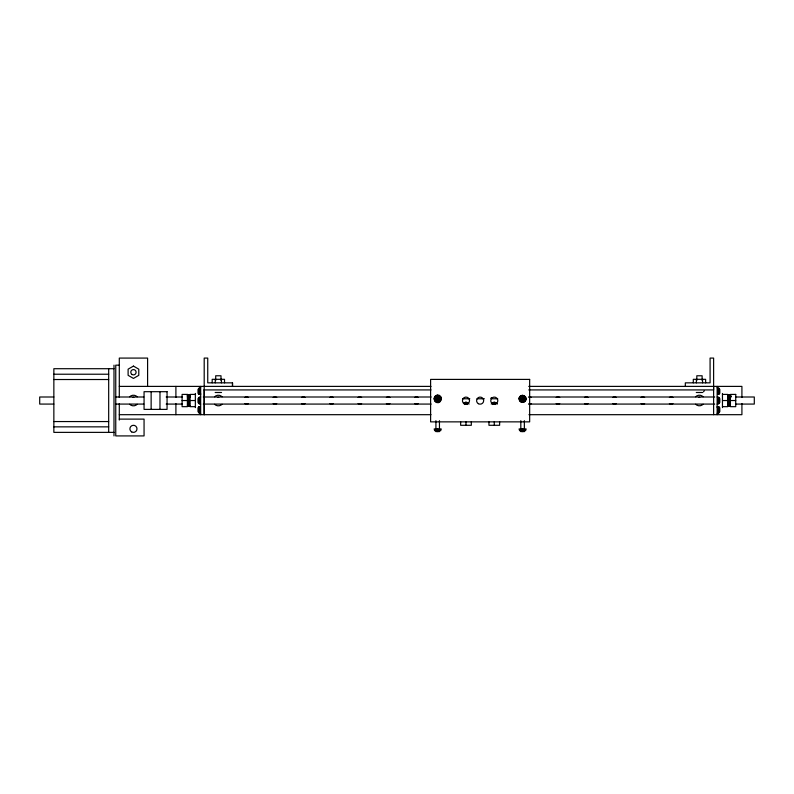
<?xml version="1.0" encoding="UTF-8"?>
<svg xmlns="http://www.w3.org/2000/svg" width="794" height="794" viewBox="0 0 794 794"><rect width="100%" height="100%" fill="white"/><g stroke="black" fill="none" stroke-linecap="round" stroke-linejoin="round"><path stroke-width="1.19" d="M200.664 394.41L200.664 393.705M232.503 382.847L232.503 386.39L232.503 382.847L207.74 382.847L207.74 358.084L204.197 358.084L204.197 414.686L204.197 389.576M713.617 386.39L713.617 389.923L528.744 389.923M717.151 407.372L717.151 406.667M189.736 405.406C188.853 407.62 187.632 404.583 188.525 403.233M188.962 397.556L189.121 394.975L190.491 394.975M729.329 397.556L729.497 394.975L730.857 394.975L730.698 397.566M441.027 399.461L440.998 399.749A3.533 3.533 0 0 1 434.149 398.866L434.239 398.251M525.936 399.461L525.896 399.749A3.434 3.434 0 0 1 519.157 398.866L519.276 397.973A3.434 3.434 0 0 1 526.015 398.866M188.982 395.7L189.051 395.134M188.307 405.764L188.565 404.047L188.386 405.218M729.349 395.7L729.428 395.134M728.753 405.218L728.604 405.942L729.964 406.161L729.071 395.055L727.77 395.481L728.604 405.942M730.113 405.406L730.033 405.972L728.535 405.764M435.807 398.866L435.866 398.38A1.876 1.876 0 0 1 437.196 397.05L438.169 397.05A1.876 1.876 0 0 1 439.558 398.866L439.499 399.352A1.876 1.876 0 0 1 438.169 400.682L437.196 400.682A1.876 1.876 0 0 1 435.807 398.866L439.558 398.866M441.216 398.866L441.097 399.779A3.434 3.434 0 0 1 434.249 398.866L434.268 397.953A3.533 3.533 0 0 1 441.216 398.866A3.434 3.434 0 0 0 434.368 397.973M520.705 398.866L520.775 398.38A1.876 1.876 0 0 1 522.095 397.05L523.067 397.05A1.876 1.876 0 0 1 524.467 398.866L524.397 399.352A1.876 1.876 0 0 1 523.067 400.682L522.095 400.682A1.876 1.876 0 0 1 520.705 398.866L524.467 398.866M188.515 404.454L188.238 405.942L187.394 395.481L188.694 395.055L189.587 406.161M188.456 404.354L188.625 403.402M188.079 399.63L188.168 405.764L189.667 405.972M729.885 405.972L729.071 395.055M188.347 404.057L188.089 405.228L189.438 405.406L189.121 394.975M730.073 404.235L729.815 405.406L728.465 405.228M188.297 403.421L188.019 404.384L189.359 404.523L189.637 403.56M730.014 403.56L729.736 404.523L728.396 404.384M729.497 394.975L729.448 396.464L730.817 396.474M188.247 402.598L187.95 403.283L189.29 403.372L189.577 402.687M729.954 402.687L729.656 403.372L728.316 403.283M200.664 387.809L198.897 388.286L198.004 389.467L198.004 393.228L198.897 394.41M200.664 397L198.897 397.476L198.004 398.657L198.004 402.419L198.897 403.6L200.664 404.077M198.897 406.667L198.004 407.848L198.004 411.61L198.897 412.791L200.664 413.267M718.927 394.41L719.811 393.228L719.811 389.467L718.927 388.286L717.151 387.809M717.151 404.077L718.927 403.6L719.811 402.419L719.811 398.657L718.927 397.476L717.151 397M717.151 413.267L718.927 412.791L719.811 411.61L719.811 407.848L718.927 406.667M703.524 391.779L704.238 390.916M188.188 401.655L189.528 401.665M729.894 401.665L728.247 402.012M718.044 403.967L718.074 397.119M718.044 413.158L718.044 406.756M187.453 395.64L188.764 395.214M727.83 395.64L729.13 395.214L729.547 396.474M187.523 396.156L188.833 395.769L189.24 396.901M727.899 396.156L729.21 395.769L729.607 396.901M187.592 396.97L188.912 396.653L189.3 397.566M727.969 396.97L729.279 396.653L729.666 397.566M187.662 398.042L188.982 397.804L189.349 398.449M728.038 398.042L729.358 397.804L729.726 398.449M467.309 404.513A1.876 1.876 0 0 0 466.465 404.027L465.492 404.027A1.876 1.876 0 0 0 464.659 404.513M495.615 404.513A1.876 1.876 0 0 0 494.771 404.027L493.799 404.027A1.876 1.876 0 0 0 492.955 404.513M133.035 397.407L133.858 397.407M217.933 397.407L218.767 397.407M698.958 397.367L699.782 397.367M187.731 399.303L189.409 399.471M728.108 399.303L729.785 399.471M187.811 400.652L189.468 400.563M728.177 400.652L729.835 400.563M119.447 365.161L115.755 365.161L115.755 435.916L144.061 435.916L144.061 419.113L119.299 419.113M113.989 368.704L53.853 368.704L53.853 432.373L113.989 432.373M53.853 374.222L108.679 374.222M53.853 379.522L108.679 379.522M119.299 386.39L431.023 386.39M528.744 386.39L741.914 386.39L741.914 397.457M204.197 389.923L431.023 389.923M215.164 392.494L221.536 392.494M696.278 392.494L702.66 392.494M195.354 394.41L190.054 394.41L190.054 406.667L195.354 406.667M722.461 394.41L727.77 394.41L727.77 406.667L722.461 406.667M53.853 397L39.7 397L39.7 404.077L53.853 404.077M115.755 397L143.813 397M166.174 397L182.263 397M203.314 397L431.142 397M528.953 397L714.679 397M735.73 397L754.3 397L754.3 404.077L735.73 404.077M462.545 398.767L469.82 398.767M477.105 398.767L484.38 398.767M491.655 398.767L497.719 398.767M182.094 400.533L187.394 400.533M190.054 400.533L195.354 400.533M722.461 400.533L727.77 400.533M730.42 400.533L735.73 400.533M115.755 404.077L143.813 404.077M166.174 404.077L182.263 404.077M203.314 404.077L431.142 404.077M528.953 404.077L714.679 404.077M119.299 414.686L431.023 414.686M528.933 414.686L741.914 414.686L741.914 403.541M53.853 421.554L108.679 421.554M53.853 426.854L108.679 426.854M434.149 428.939L441.216 428.939M519.048 428.939L526.124 428.939M434.249 429.822L441.117 429.822M519.157 429.822L526.015 429.822M434.626 430.705L440.739 430.705M519.534 430.705L525.638 430.705M435.807 431.589L439.558 431.589M520.705 431.589L524.467 431.589M729.497 396.325L730.867 396.325M190.5 396.325L189.071 396.464L190.441 396.474M729.388 396.891L730.758 396.901M189.012 396.891L190.381 396.901M718.044 387.919L718.044 394.32M188.694 395.055L189.18 396.474M722.461 393.467L722.461 407.61M718.927 388.286L718.927 393.993M718.927 397.476L718.927 403.6M718.927 407.084L718.927 412.791M717.151 386.39L717.151 414.686M713.617 414.686L713.617 358.084L710.084 358.084L710.084 382.847L685.321 382.847L685.321 386.39M705.628 382.847L705.628 379.314L693.301 379.314L693.301 382.847M702.551 379.314L702.551 382.847M702.124 380.495L702.124 375.77L696.814 375.77L696.814 380.495M696.388 379.314L696.388 382.847M524.358 420.681L524.358 428.939M522.581 395.323L522.581 402.399M522.581 428.939L522.581 431.589M520.814 420.681L520.814 428.939M499.625 421.763L499.625 425.296L488.945 425.296L488.945 421.763M494.285 402.31L494.285 403.957M494.285 421.763L494.285 425.296M471.318 421.763L471.318 425.296L460.649 425.296L460.649 421.763M465.979 402.31L465.979 403.957M465.979 421.763L465.979 425.296M439.449 420.681L439.449 428.939M437.683 395.323L437.683 402.399M437.683 428.939L437.683 431.589M435.916 420.681L435.916 428.939M224.513 382.847L224.513 379.314L212.187 379.314L212.187 382.847M221.437 379.314L221.437 382.847M221 380.495L221 375.77L215.7 375.77L215.7 380.495M215.263 379.314L215.263 382.847M200.664 386.39L200.664 414.686M199.78 387.919L199.78 394.32M199.78 397.109L199.78 403.967M199.78 406.756L199.78 413.158M198.897 388.286L198.897 394.3M198.897 397.476L198.897 403.6M198.897 406.776L198.897 412.791M195.354 393.467L195.354 407.61M175.901 386.39L175.901 397.457M175.901 403.61L175.901 414.686M159.981 391.69L159.981 409.386M151.138 391.69L151.138 409.386M147.595 386.39L147.595 358.084L119.299 358.084L119.299 397.457M119.299 403.541L119.299 420.056M113.989 365.161L113.989 435.916M108.679 368.704L108.679 432.373M729.051 405.635A5.31 5.31 0 0 1 727.671 405.813M727.671 395.204A5.31 5.31 0 0 1 730.331 395.908M222.102 404.285A5.31 5.31 0 0 1 214.598 404.285M214.598 396.782A5.31 5.31 0 0 1 222.102 396.782M190.054 405.843A5.31 5.31 0 0 1 187.394 405.129M137.203 404.285A5.31 5.31 0 0 1 129.69 404.285M129.69 396.782A5.31 5.31 0 0 1 137.203 396.782M703.127 404.255A5.31 5.31 0 0 1 695.623 404.255M695.623 396.752A5.31 5.31 0 0 1 703.127 396.752M276.719 403.6A3.533 3.533 0 0 1 273.186 403.6M273.186 397.476A3.533 3.533 0 0 1 276.719 397.476M333.321 403.6A3.533 3.533 0 0 1 329.788 403.6M329.788 397.476A3.533 3.533 0 0 1 333.321 397.476M361.627 403.6A3.533 3.533 0 0 1 358.084 403.6M358.084 397.476A3.533 3.533 0 0 1 361.627 397.476M248.423 403.6A3.533 3.533 0 0 1 244.88 403.6M244.88 397.476A3.533 3.533 0 0 1 248.423 397.476M305.025 403.6A3.533 3.533 0 0 1 301.482 403.6M301.482 397.476A3.533 3.533 0 0 1 305.025 397.476M531.434 403.6A3.533 3.533 0 0 1 528.744 403.957M528.744 397.119A3.533 3.533 0 0 1 531.434 397.476M418.23 403.6A3.533 3.533 0 0 1 414.686 403.6M414.686 397.476A3.533 3.533 0 0 1 418.23 397.476M389.923 403.6A3.533 3.533 0 0 1 386.39 403.6M386.39 397.476A3.533 3.533 0 0 1 389.923 397.476M588.036 403.6A3.533 3.533 0 0 1 584.493 403.6M584.493 397.476A3.533 3.533 0 0 1 588.036 397.476M616.333 403.6A3.533 3.533 0 0 1 612.799 403.6M612.799 397.476A3.533 3.533 0 0 1 616.333 397.476M559.73 403.6A3.533 3.533 0 0 1 556.197 403.6M556.197 397.476A3.533 3.533 0 0 1 559.73 397.476M672.935 403.6A3.533 3.533 0 0 1 669.402 403.6M669.402 397.476A3.533 3.533 0 0 1 672.935 397.476M644.629 403.6A3.533 3.533 0 0 1 641.095 403.6M641.095 397.476A3.533 3.533 0 0 1 644.629 397.476M491.476 397.734A3.533 3.533 0 0 1 490.752 398.3M463.557 403.421A3.434 3.434 0 0 1 468.41 403.421M463.825 403.68A3.057 3.057 0 0 1 465.195 402.895L466.773 402.895A3.057 3.057 0 0 1 468.142 403.68M463.478 403.342A3.533 3.533 0 0 1 469.046 404.077M491.218 404.077A3.533 3.533 0 0 1 497.352 404.077M491.863 403.421A3.434 3.434 0 0 1 496.707 403.421M492.121 403.68A3.057 3.057 0 0 1 493.491 402.895L495.079 402.895A3.057 3.057 0 0 1 496.449 403.68M434.735 398.072L434.626 398.866A3.057 3.057 0 0 0 436.889 401.814L438.477 401.814A3.057 3.057 0 0 0 440.63 399.66L440.739 398.866A3.057 3.057 0 0 0 438.477 395.918L436.889 395.918A3.057 3.057 0 0 0 434.735 398.072M519.167 397.953L519.048 398.866A3.533 3.533 0 0 0 526.005 399.779L526.124 398.866A3.533 3.533 0 0 0 519.167 397.953M519.633 398.072L519.534 398.866A3.057 3.057 0 0 0 521.797 401.814L523.375 401.814A3.057 3.057 0 0 0 525.539 399.66L525.638 398.866A3.057 3.057 0 0 0 523.375 395.918L521.797 395.918A3.057 3.057 0 0 0 519.633 398.072M133.452 366.094L128.112 369.17L128.112 375.334L133.452 378.42L138.781 375.334L138.781 369.17L133.452 366.094M529.658 379.403L430.606 379.403L430.606 421.862L529.658 421.862L529.658 379.403M167.058 391.69L144.061 391.69L144.061 409.386L167.058 409.386L167.058 391.69M187.394 394.41L182.094 394.41L182.094 406.667L187.394 406.667L187.394 394.41M735.73 394.41L730.42 394.41L730.42 406.667L735.73 406.667L735.73 394.41M492.518 403.699A3.533 3.533 0 0 0 497.818 400.633A3.533 3.533 0 0 0 492.518 397.566A3.533 3.533 0 0 0 492.518 403.699M478.365 403.699A3.533 3.533 0 0 0 483.675 400.633A3.533 3.533 0 0 0 478.365 397.566A3.533 3.533 0 0 0 478.365 403.699M464.212 403.699A3.533 3.533 0 0 0 469.522 400.633A3.533 3.533 0 0 0 464.212 397.566A3.533 3.533 0 0 0 464.212 403.699M132.122 374.53A2.65 2.65 0 0 0 136.102 372.237A2.65 2.65 0 0 0 132.122 369.935A2.65 2.65 0 0 0 132.122 374.53M131.675 431.906A3.533 3.533 0 0 0 136.985 428.839A3.533 3.533 0 0 0 131.675 425.773A3.533 3.533 0 0 0 131.675 431.906"/></g></svg>
